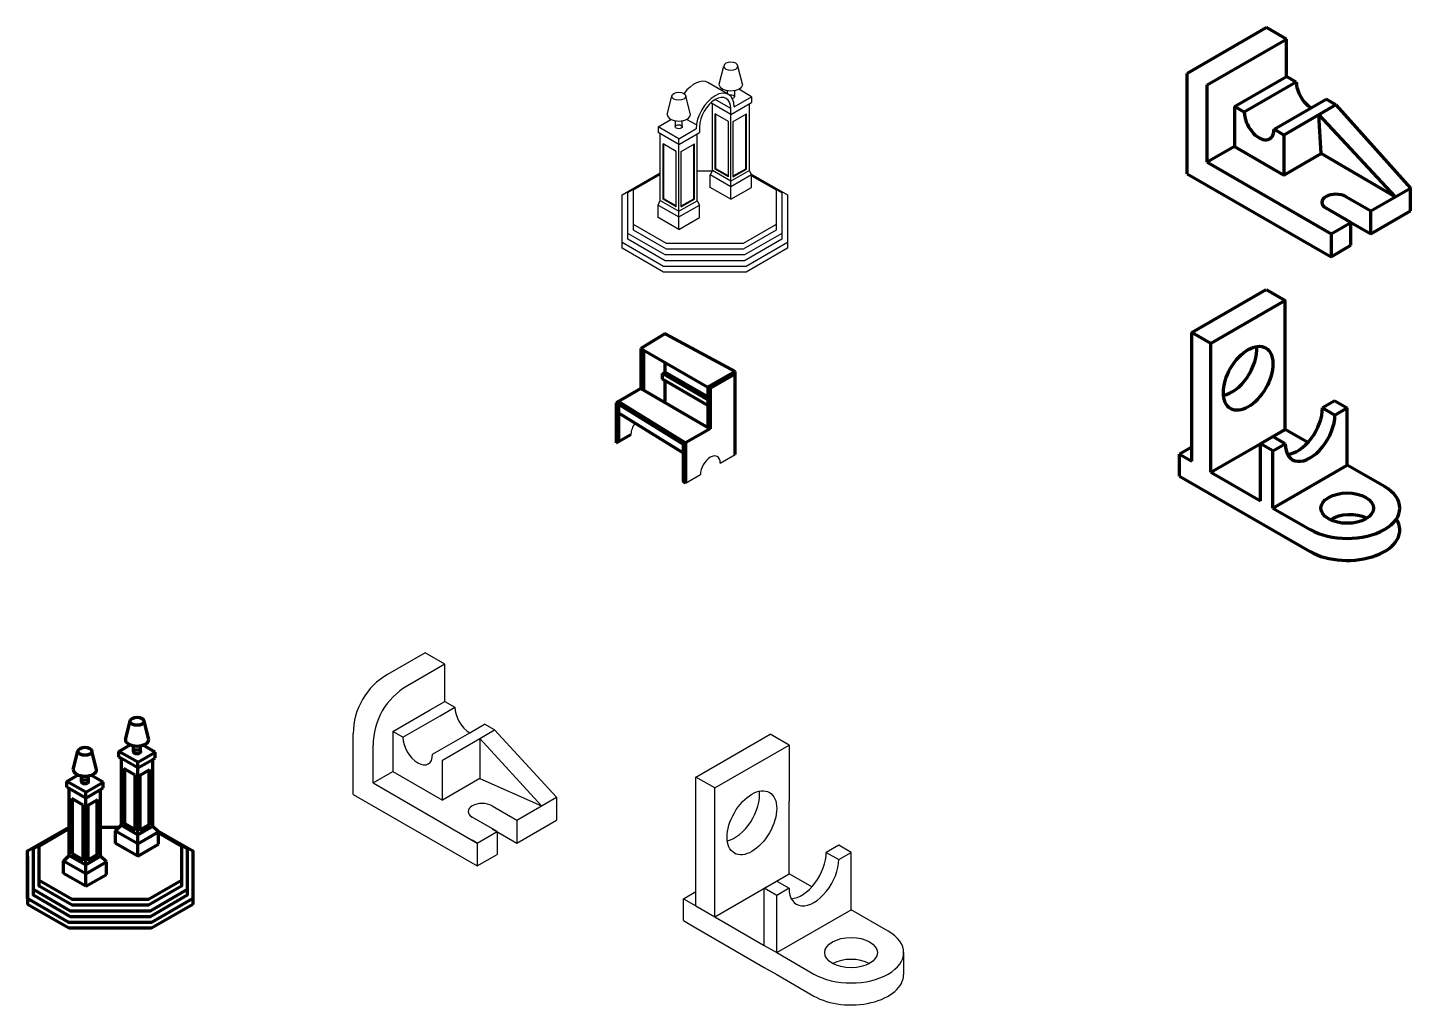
# Model space of a CAD drawing. Header units: inches. Extents: x 934 to 13503, y 40 to 6452.
# Drawn here: x 7264 to 8713, y 1366 to 2392 of the extents above; entities that cross this region are included whole.
import ezdxf

# ---------------------------------------------------------------- set-up
doc = ezdxf.new("R2010")
doc.units = ezdxf.units.IN

msp = doc.modelspace()

# ---------------------------------------------------------------- linework, layer by layer
at = {"lineweight": 80}
for p, q in [((8562.371, 2392.321), (8479.233, 2344.321)), ((8583.156, 2380.321), (8562.371, 2392.321)), ((8500.017, 2332.321), (8583.156, 2380.321)), ((8583.156, 2341.321), (8583.156, 2380.321)), ((8479.233, 2239.321), (8479.233, 2344.321)), ((8528.596, 2309.821), (8583.156, 2341.321)), ((8593.548, 2335.321), (8538.988, 2303.821)), ((8593.548, 2335.321), (8583.156, 2341.321)), ((8500.017, 2251.321), (8500.017, 2332.321)), ((8538.988, 2303.821), (8528.596, 2309.821)), ((8528.596, 2309.821), (8528.596, 2267.821)), ((8570.165, 2285.821), (8624.725, 2317.321)), ((8635.117, 2311.321), (8580.557, 2279.821)), ((8635.117, 2311.321), (8624.725, 2317.321)), ((8635.117, 2311.321), (8713.059, 2224.321)), ((8619.529, 2260.321), (8617.258, 2301.01)), ((8617.258, 2301.01), (8697.261, 2215.199)), ((8580.557, 2279.821), (8570.165, 2285.821)), ((8580.557, 2279.821), (8580.557, 2237.821)), ((8528.596, 2267.821), (8500.017, 2251.321)), ((8528.596, 2267.821), (8580.557, 2237.821)), ((8500.017, 2251.321), (8629.921, 2176.321)), ((8580.557, 2237.821), (8619.529, 2260.321)), ((8697.261, 2215.199), (8619.529, 2260.321)), ((8479.233, 2239.321), (8629.921, 2152.321)), ((8671.49, 2200.321), (8713.059, 2224.321)), ((8713.059, 2200.321), (8713.059, 2224.321)), ((8650.706, 2188.321), (8624.725, 2203.321)), ((8645.509, 2215.321), (8671.49, 2200.321)), ((8645.509, 2191.321), (8671.49, 2176.321)), ((8671.49, 2176.321), (8713.059, 2200.321)), ((8671.49, 2176.321), (8671.49, 2200.321)), ((8629.921, 2176.321), (8650.706, 2188.321)), ((8629.921, 2176.321), (8629.921, 2152.321)), ((8650.706, 2164.321), (8650.706, 2188.321)), ((8629.921, 2152.321), (8650.706, 2164.321)), ((8484.14, 2072.962), (8562.083, 2117.962)), ((8562.083, 2117.962), (8582.001, 2106.462)), ((8582.001, 2106.462), (8504.059, 2061.462)), ((8582.001, 1971.462), (8582.001, 2106.462)), ((8484.14, 1937.962), (8484.14, 2072.962)), ((8504.059, 2061.462), (8484.14, 2072.962)), ((7931.663, 2071.683), (7906.548, 2056.183)), ((7932.529, 2071.183), (7931.663, 2071.683)), ((7932.529, 2071.183), (8005.275, 2032.183)), ((8504.059, 1926.462), (8504.059, 2061.462)), ((7906.548, 2056.183), (7906.548, 2014.183)), ((7906.548, 2056.183), (7979.294, 2014.183)), ((7909.146, 2054.683), (7909.146, 2012.683)), ((7929.345, 2029.882), (7931.683, 2031.533)), ((7976.696, 2002.545), (7929.345, 2029.882)), ((7929.345, 2023.882), (7929.345, 2029.882)), ((7931.697, 2041.664), (7931.683, 2031.533)), ((7976.696, 2005.545), (7931.683, 2031.533)), ((8005.275, 2032.183), (7976.696, 2015.683)), ((8005.275, 2029.183), (7979.294, 2014.183)), ((8005.275, 2029.183), (8005.275, 2032.183)), ((8005.275, 1945.183), (8005.275, 2029.183)), ((7976.696, 1996.545), (7929.345, 2023.882)), ((7931.67, 2022.54), (7931.638, 1999.698)), ((7976.696, 2015.683), (7976.696, 1973.683)), ((7906.548, 2014.183), (7880.567, 1999.183)), ((7883.165, 2000.683), (7883.165, 1958.683)), ((7883.165, 2000.683), (7953.313, 1957.183)), ((7906.548, 2014.183), (7979.294, 1972.183)), ((7979.294, 2014.183), (7979.294, 1972.183)), ((8633.963, 2001.462), (8620.972, 1993.962)), ((8633.963, 2001.462), (8646.953, 1993.962)), ((7880.567, 1999.183), (7880.567, 1957.183)), ((7883.165, 1997.683), (7950.715, 1955.795)), ((7883.165, 1988.683), (7950.715, 1946.795)), ((8620.972, 1993.962), (8633.963, 1986.462)), ((8633.963, 1986.462), (8646.953, 1993.962)), ((8646.953, 1933.962), (8646.953, 1993.962)), ((7979.294, 1972.183), (7953.313, 1957.183)), ((8504.059, 1926.462), (8582.001, 1971.462)), ((8582.001, 1971.462), (8556.02, 1956.462)), ((8605.681, 1957.791), (8582.001, 1971.462)), ((7880.567, 1957.183), (7896.156, 1966.183)), ((7953.313, 1957.183), (7953.313, 1915.183)), ((8582.001, 1956.462), (8569.011, 1963.962)), ((7950.715, 1955.795), (7950.715, 1916.683)), ((8484.14, 1952.962), (8471.15, 1945.462)), ((8471.15, 1945.462), (8484.14, 1937.962)), ((8471.15, 1922.462), (8471.15, 1945.462)), ((8556.02, 1896.462), (8556.02, 1956.462)), ((8569.011, 1948.962), (8556.02, 1956.462)), ((8569.011, 1948.962), (8582.001, 1956.462)), ((8569.011, 1888.962), (8569.011, 1948.962)), ((8569.011, 1888.962), (8646.953, 1933.962)), ((8685.924, 1911.462), (8646.953, 1933.962)), ((7953.313, 1915.183), (7950.715, 1916.683)), ((8471.15, 1922.462), (8607.982, 1843.462)), ((8504.059, 1926.462), (8556.02, 1896.462)), ((8569.011, 1888.962), (8607.982, 1866.462)), ((7366.199, 1646.644), (7371.098, 1665.644)), ((7390.694, 1646.644), (7385.795, 1665.644)), ((7359.368, 1634.123), (7371.189, 1640.948)), ((7374.772, 1633.644), (7374.772, 1639.899)), ((7382.118, 1633.559), (7382.118, 1639.898)), ((7397.395, 1633.24), (7384.706, 1640.566)), ((7311.574, 1615.182), (7316.473, 1634.182)), ((7336.069, 1615.182), (7331.17, 1634.182)), ((7379.146, 1622.704), (7359.368, 1634.123)), ((7359.368, 1628.123), (7359.368, 1634.123)), ((7361.966, 1626.623), (7359.368, 1628.123)), ((7361.966, 1556.623), (7361.966, 1626.623)), ((7379.146, 1616.704), (7361.966, 1626.623)), ((7374.772, 1633.73), (7374.775, 1633.729)), ((7379.146, 1622.704), (7397.395, 1633.24)), ((7379.146, 1616.704), (7394.797, 1625.74)), ((7394.797, 1625.74), (7397.395, 1627.24)), ((7394.797, 1555.74), (7394.797, 1625.74)), ((7397.395, 1627.24), (7397.395, 1633.24)), ((7304.808, 1602.623), (7316.64, 1609.454)), ((7342.835, 1601.74), (7330.081, 1609.104)), ((7376.548, 1609.204), (7364.564, 1616.123)), ((7364.564, 1557.974), (7364.564, 1616.123)), ((7365.43, 1558.474), (7365.43, 1615.623)), ((7376.548, 1551.055), (7376.548, 1609.204)), ((7379.146, 1616.704), (7379.146, 1622.704)), ((7379.146, 1546.704), (7379.146, 1616.704)), ((7381.744, 1609.204), (7391.939, 1615.09)), ((7381.744, 1550.968), (7381.744, 1609.204)), ((7391.274, 1557.47), (7391.073, 1614.59)), ((7392.144, 1556.972), (7391.939, 1615.09)), ((7324.586, 1591.204), (7304.808, 1602.623)), ((7304.808, 1596.623), (7304.808, 1602.623)), ((7307.406, 1595.123), (7304.808, 1596.623)), ((7307.406, 1525.123), (7307.406, 1595.123)), ((7324.586, 1585.204), (7307.406, 1595.123)), ((7320.148, 1602.182), (7320.148, 1608.436)), ((7320.148, 1602.267), (7320.15, 1602.267)), ((7324.586, 1591.204), (7342.835, 1601.74)), ((7327.493, 1602.096), (7327.493, 1608.436)), ((7340.237, 1594.24), (7342.835, 1595.74)), ((7342.835, 1595.74), (7342.835, 1601.74)), ((7321.988, 1577.704), (7310.005, 1584.623)), ((7310.005, 1526.474), (7310.005, 1584.623)), ((7310.871, 1526.974), (7310.871, 1584.123)), ((7324.586, 1585.204), (7340.237, 1594.24)), ((7324.586, 1585.204), (7324.586, 1591.204)), ((7324.586, 1515.204), (7324.586, 1585.204)), ((7327.184, 1577.704), (7337.379, 1583.59)), ((7336.715, 1525.97), (7336.513, 1583.09)), ((7337.584, 1525.472), (7337.379, 1583.59)), ((7340.237, 1524.24), (7340.237, 1594.24)), ((7321.988, 1519.555), (7321.988, 1577.704)), ((7327.184, 1519.468), (7327.184, 1577.704)), ((7355.901, 1550.661), (7361.901, 1556.661)), ((7361.966, 1556.623), (7379.146, 1546.704)), ((7364.564, 1557.974), (7376.548, 1551.055)), ((7365.43, 1558.474), (7376.548, 1552.055)), ((7379.146, 1546.704), (7394.797, 1555.74)), ((7381.744, 1551.968), (7391.274, 1557.47)), ((7381.744, 1550.968), (7392.144, 1556.972)), ((7400.732, 1549.778), (7394.732, 1555.778)), ((7355.901, 1537.661), (7355.901, 1550.661)), ((7379.146, 1537.24), (7355.966, 1550.623)), ((7379.146, 1524.24), (7355.966, 1537.623)), ((7379.146, 1524.24), (7356.031, 1537.586)), ((7379.146, 1537.24), (7400.797, 1549.74)), ((7379.146, 1537.24), (7379.146, 1546.704)), ((7379.146, 1524.24), (7379.146, 1537.24)), ((7379.146, 1524.24), (7400.797, 1536.74)), ((7400.797, 1536.74), (7400.732, 1536.778)), ((7400.797, 1536.74), (7400.797, 1549.74)), ((7263.734, 1523.801), (7263.734, 1473.801)), ((7301.406, 1519.123), (7307.406, 1525.123)), ((7307.406, 1525.123), (7324.586, 1515.204)), ((7310.005, 1526.474), (7321.988, 1519.555)), ((7310.871, 1526.974), (7321.988, 1520.555)), ((7324.586, 1515.204), (7340.237, 1524.24)), ((7327.184, 1520.468), (7336.715, 1525.97)), ((7327.184, 1519.468), (7337.584, 1525.472)), ((7346.237, 1518.24), (7340.237, 1524.24)), ((7436.939, 1523.801), (7436.939, 1473.801)), ((7324.586, 1505.74), (7301.406, 1519.123)), ((7301.406, 1506.123), (7301.406, 1519.123)), ((7324.586, 1505.74), (7346.237, 1518.24)), ((7324.586, 1505.74), (7324.586, 1515.204)), ((7346.237, 1505.24), (7346.237, 1518.24)), ((7324.586, 1492.74), (7301.406, 1506.123)), ((7324.586, 1492.74), (7324.586, 1505.74)), ((7324.586, 1492.74), (7346.237, 1505.24)), ((7307.036, 1448.801), (7263.734, 1473.801)), ((7436.939, 1473.801), (7393.638, 1448.801)), ((7393.638, 1448.801), (7307.036, 1448.801))]:
    msp.add_line(p, q, dxfattribs=at)
at = {"lineweight": 25}
for p, q in [((7988.573, 2332.993), (7993.472, 2351.993)), ((8013.068, 2332.993), (8008.169, 2351.993)), ((7998.451, 2322.388), (7976.8, 2334.888)), ((7934.014, 2301.493), (7938.913, 2320.493)), ((7958.509, 2301.493), (7953.61, 2320.493)), ((7990.885, 2326.757), (7992.604, 2327.75)), ((7997.147, 2323.013), (7997.147, 2326.248)), ((8004.285, 2309.493), (8022.471, 2319.993)), ((8004.495, 2326.248), (8004.495, 2319.993)), ((8022.471, 2319.993), (8009.037, 2327.75)), ((8022.471, 2319.993), (8022.471, 2313.993)), ((8000.821, 2301.493), (7979.813, 2313.622)), ((7981.735, 2242.513), (7981.735, 2312.513)), ((8000.821, 2307.493), (7984.366, 2316.993)), ((8000.821, 2301.493), (8022.471, 2313.993)), ((8000.821, 2212.493), (8000.821, 2307.493)), ((8020.316, 2242.749), (8020.316, 2312.749)), ((7924.611, 2288.493), (7938.045, 2296.25)), ((7942.587, 2294.748), (7942.587, 2288.493)), ((7949.935, 2288.493), (7949.935, 2294.748)), ((7964.707, 2290.343), (7954.478, 2296.25)), ((7998.223, 2293.993), (7984.333, 2302.013)), ((7984.333, 2244.013), (7984.333, 2302.013)), ((7985.199, 2244.513), (7985.199, 2301.513)), ((7998.223, 2235.993), (7998.223, 2293.993)), ((8003.419, 2293.993), (8017.309, 2302.013)), ((8003.419, 2235.993), (8003.419, 2293.993)), ((8016.443, 2244.513), (8016.443, 2301.513)), ((8017.309, 2244.013), (8017.309, 2302.013)), ((7946.261, 2275.993), (7924.611, 2288.493)), ((7924.611, 2288.493), (7924.611, 2282.493)), ((7946.261, 2269.993), (7924.611, 2282.493)), ((7926.765, 2211.249), (7926.765, 2281.249)), ((7946.261, 2275.993), (7964.258, 2286.383)), ((7946.261, 2269.993), (7967.912, 2282.493)), ((7946.261, 2180.993), (7946.261, 2275.993)), ((7964.258, 2286.383), (7964.448, 2286.493)), ((7965.347, 2211.013), (7965.347, 2281.013)), ((7967.912, 2288.493), (7967.912, 2282.493)), ((7943.663, 2262.493), (7929.773, 2270.513)), ((7929.773, 2212.513), (7929.773, 2270.513)), ((7930.639, 2213.013), (7930.639, 2270.013)), ((7943.663, 2204.493), (7943.663, 2262.493)), ((7948.859, 2262.493), (7962.749, 2270.513)), ((7948.859, 2204.493), (7948.859, 2262.493)), ((7961.883, 2213.013), (7961.883, 2270.013)), ((7962.749, 2212.513), (7962.749, 2270.513)), ((7886.938, 2217.171), (7926.765, 2240.166)), ((7981.735, 2242.513), (7979.17, 2237.993)), ((7979.17, 2224.993), (7979.17, 2237.993)), ((8000.821, 2225.493), (7979.17, 2237.993)), ((8000.821, 2231.493), (7981.735, 2242.513)), ((7985.199, 2244.513), (7984.333, 2244.013)), ((7998.223, 2235.993), (7984.333, 2244.013)), ((7998.223, 2236.993), (7985.199, 2244.513)), ((8020.316, 2242.749), (8000.821, 2231.493)), ((8022.471, 2237.993), (8000.821, 2225.493)), ((8003.419, 2236.993), (8016.443, 2244.513)), ((8003.419, 2235.993), (8017.309, 2244.013)), ((8022.471, 2237.993), (8020.316, 2242.749)), ((8021.902, 2239.25), (8060.144, 2217.171)), ((8022.471, 2224.993), (8022.471, 2237.993)), ((8000.821, 2212.493), (7979.17, 2224.993)), ((8000.821, 2212.493), (7979.17, 2224.993)), ((8000.821, 2212.493), (8022.471, 2224.993)), ((8000.821, 2212.493), (8022.471, 2224.993)), ((7886.938, 2161.171), (7886.938, 2211.171)), ((7924.611, 2206.493), (7926.765, 2211.249)), ((7924.611, 2193.493), (7924.611, 2206.493)), ((7924.611, 2206.493), (7946.261, 2193.993)), ((7926.765, 2211.249), (7946.261, 2199.993)), ((7943.663, 2204.493), (7929.773, 2212.513)), ((7943.663, 2205.493), (7930.639, 2213.013)), ((7946.261, 2199.993), (7965.347, 2211.013)), ((7946.261, 2193.993), (7967.912, 2206.493)), ((7948.859, 2205.493), (7961.883, 2213.013)), ((7948.859, 2204.493), (7962.749, 2212.513)), ((7961.883, 2213.013), (7962.749, 2212.513)), ((7965.347, 2211.013), (7967.912, 2206.493)), ((7967.912, 2193.493), (7967.912, 2206.493)), ((8060.144, 2211.171), (8060.144, 2161.171)), ((7946.261, 2180.993), (7924.611, 2193.493)), ((7946.261, 2180.993), (7967.912, 2193.493)), ((7930.24, 2142.171), (7886.938, 2167.171)), ((7930.24, 2136.171), (7886.938, 2161.171)), ((7930.24, 2136.171), (7886.938, 2161.171)), ((8060.144, 2167.171), (8016.842, 2142.171)), ((8060.144, 2161.171), (8016.842, 2136.171)), ((8060.144, 2161.171), (8016.842, 2136.171)), ((8016.842, 2136.171), (7930.24, 2136.171)), ((7989.686, 1936.183), (8005.275, 1945.183)), ((7953.313, 1915.183), (7968.902, 1924.183)), ((7680.394, 1737.486), (7641.05, 1714.771)), ((7701.179, 1725.486), (7661.834, 1702.771)), ((7701.179, 1725.486), (7680.394, 1737.486)), ((7701.179, 1686.486), (7701.179, 1725.486)), ((7685.59, 1677.486), (7701.179, 1686.486)), ((7701.179, 1686.486), (7711.571, 1680.486)), ((7646.619, 1654.986), (7685.59, 1677.486)), ((7657.011, 1648.986), (7695.982, 1671.486)), ((7695.982, 1671.486), (7711.571, 1680.486)), ((7605.05, 1588.986), (7605.05, 1652.417)), ((7657.011, 1648.986), (7646.619, 1654.986)), ((7646.619, 1654.986), (7646.619, 1612.986)), ((7688.188, 1630.986), (7727.159, 1653.486)), ((7727.159, 1653.486), (7742.748, 1662.486)), ((7737.552, 1647.486), (7753.14, 1656.486)), ((7753.14, 1656.486), (7742.748, 1662.486)), ((7818.092, 1585.986), (7753.14, 1656.486)), ((7625.834, 1600.986), (7625.834, 1640.417)), ((7698.581, 1624.986), (7737.552, 1647.486)), ((7737.552, 1647.486), (7737.552, 1605.486)), ((7802.504, 1576.986), (7737.552, 1647.486)), ((7964.012, 1607.23), (8041.954, 1652.23)), ((7983.931, 1595.73), (8061.873, 1640.73)), ((8061.873, 1640.73), (8041.954, 1652.23)), ((8061.873, 1640.73), (8061.873, 1581.73)), ((7379.146, 1622.704), (7385.632, 1626.449)), ((7698.581, 1582.986), (7698.581, 1624.986)), ((7605.05, 1588.986), (7605.05, 1612.986)), ((7625.834, 1600.986), (7646.619, 1612.986)), ((7646.619, 1612.986), (7698.581, 1582.986)), ((7342.835, 1601.74), (7336.496, 1598.081)), ((7625.834, 1600.986), (7734.954, 1537.986)), ((7737.552, 1605.486), (7698.581, 1582.986)), ((7737.552, 1605.486), (7802.504, 1576.986)), ((7964.012, 1472.23), (7964.012, 1607.23)), ((7983.931, 1595.73), (7964.012, 1607.23)), ((7983.931, 1460.73), (7983.931, 1595.73)), ((7605.05, 1588.986), (7734.954, 1513.986)), ((7776.523, 1561.986), (7818.092, 1585.986)), ((7818.092, 1585.986), (7818.092, 1561.986)), ((8061.873, 1505.73), (8061.873, 1581.73)), ((7750.542, 1576.986), (7776.523, 1561.986)), ((7755.738, 1549.986), (7729.757, 1564.986)), ((7750.542, 1552.986), (7776.523, 1537.986)), ((7776.523, 1537.986), (7818.092, 1561.986)), ((7776.523, 1561.986), (7776.523, 1537.986)), ((7734.954, 1537.986), (7729.757, 1540.986)), ((7734.954, 1537.986), (7755.738, 1549.986)), ((7734.954, 1537.986), (7734.954, 1513.986)), ((7755.738, 1549.986), (7755.738, 1525.986)), ((7734.954, 1513.986), (7755.738, 1525.986)), ((8113.834, 1535.73), (8100.844, 1528.23)), ((8100.844, 1528.23), (8113.834, 1520.73)), ((8126.825, 1528.23), (8113.834, 1535.73)), ((8113.834, 1520.73), (8126.825, 1528.23)), ((8126.825, 1468.23), (8126.825, 1528.23)), ((7983.931, 1460.73), (8061.873, 1505.73)), ((8035.892, 1490.73), (8048.882, 1498.23)), ((8048.882, 1498.23), (8061.873, 1490.73)), ((8085.553, 1492.059), (8061.873, 1505.73)), ((7951.022, 1479.73), (7964.012, 1487.23)), ((7951.022, 1479.73), (7964.012, 1472.23)), ((7951.022, 1456.73), (7951.022, 1479.73)), ((8035.892, 1430.73), (8035.892, 1490.73)), ((8048.882, 1483.23), (8035.892, 1490.73)), ((8061.873, 1490.73), (8048.882, 1483.23)), ((8048.882, 1423.23), (8048.882, 1483.23)), ((7964.012, 1472.23), (7983.931, 1460.73)), ((8048.882, 1423.23), (8126.825, 1468.23)), ((8165.796, 1445.73), (8126.825, 1468.23)), ((7951.022, 1456.73), (7964.012, 1449.23)), ((7983.931, 1460.73), (8035.892, 1430.73)), ((7964.012, 1449.23), (7983.931, 1437.73)), ((7983.931, 1437.73), (8035.892, 1407.73)), ((8035.892, 1430.73), (8048.882, 1423.23)), ((8048.882, 1423.23), (8087.854, 1400.73)), ((8181.938, 1423.23), (8181.938, 1400.23)), ((8035.892, 1407.73), (8048.882, 1400.23)), ((8048.882, 1400.23), (8087.854, 1377.73))]:
    msp.add_line(p, q, dxfattribs=at)
for points in [[(8021.902, 2239.25), (8060.144, 2217.171), (8060.144, 2167.171), (8016.842, 2142.171), (7930.24, 2142.171), (7886.938, 2167.171), (7886.938, 2217.171), (7926.765, 2240.166)], [(8022.471, 2237.993), (8054.144, 2219.707), (8054.144, 2176.636), (8015.235, 2154.171), (7931.847, 2154.171), (7892.938, 2176.636), (7892.938, 2219.707), (7926.765, 2239.237)], [(8022.471, 2237.065), (8048.144, 2222.243), (8048.144, 2186.1), (8013.627, 2166.171), (7933.455, 2166.171), (7898.938, 2186.1), (7898.938, 2222.243), (7926.765, 2238.309)], [(7965.347, 2242.171), (7981.541, 2242.171)], [(7965.347, 2242.171), (7981.541, 2242.171)], [(7965.347, 2242.171), (7981.541, 2242.171)], [(8054.144, 2213.707), (8054.144, 2170.636), (8015.235, 2148.171), (7931.847, 2148.171), (7892.938, 2170.636), (7892.938, 2213.707)], [(8048.144, 2216.243), (8048.144, 2180.1), (8013.627, 2160.171), (7933.455, 2160.171), (7898.938, 2180.1), (7898.938, 2216.243)]]:
    msp.add_lwpolyline(points, dxfattribs=at)
at = {"lineweight": 80}
for points in [[(7398.535, 1551.974), (7436.939, 1529.801), (7436.939, 1479.801), (7393.638, 1454.801), (7307.036, 1454.801), (7263.734, 1479.801), (7263.734, 1529.801), (7307.036, 1554.801), (7307.406, 1554.801)], [(7400.732, 1549.778), (7430.939, 1532.337), (7430.939, 1489.265), (7392.03, 1466.801), (7308.643, 1466.801), (7269.734, 1489.265), (7269.734, 1532.337), (7307.406, 1554.087)], [(7400.732, 1548.85), (7424.939, 1534.873), (7424.939, 1498.73), (7390.423, 1478.801), (7310.251, 1478.801), (7275.734, 1498.73), (7275.734, 1534.873), (7307.406, 1553.159)], [(7340.237, 1554.801), (7360.042, 1554.801)], [(7430.939, 1526.337), (7430.939, 1483.265), (7392.03, 1460.801), (7308.643, 1460.801), (7269.734, 1483.265), (7269.734, 1526.337)], [(7424.939, 1528.873), (7424.939, 1492.73), (7390.423, 1472.801), (7310.251, 1472.801), (7275.734, 1492.73), (7275.734, 1528.873)]]:
    msp.add_lwpolyline(points, dxfattribs=at)
at = {"lineweight": 25}
for centre in [(7677.05, 1652.417), (7697.834, 1640.417)]:
    msp.add_arc(centre, 72, 120, 180, dxfattribs=at)
at = {"lineweight": 25, "extrusion": (0, 0, -1)}
msp.add_ellipse((8000.821, 2351.993), major_axis=(7.348, 0), ratio=0.57735027, dxfattribs=at)
at = {"lineweight": 25}
for centre, major_axis, start_param, end_param in [((7962.716, 2310.493), (-14.085, -24.395), 3.14159265, 4.51146443), ((7984.366, 2297.993), (-14.085, -24.395), 2.35619449, 5.49778714), ((7984.366, 2297.993), (-11.635, -20.153), 2.35619449, 5.49778714), ((7946.261, 2301.493), (-12.247, 0), 6.28318531, 9.42477796), ((7906.548, 1972.183), (-7.348, -12.728), 4.57826027, 5.49778714), ((7979.294, 1930.183), (-7.348, -12.728), 2.35619449, 5.49778714), ((7727.159, 1671.486), (11.023, -19.092), 3.92699082, 5.49778714), ((7672.6, 1639.986), (11.023, -19.092), 3.92699082, 7.06858347), ((7740.15, 1570.986), (-14.697, 0), 3.92699082, 7.06858347), ((8004.955, 1573.615), (-18.371, -31.82), 0.47977302, 2.48534958), ((8074.863, 1513.23), (-18.371, -31.82), 6.64455243, 8.6393798), ((8087.854, 1505.73), (-18.371, -31.82), 5.49778714, 8.6393798), ((8126.825, 1423.23), (-55.114, 0), 7.06858347, 10.21017612), ((8126.825, 1400.23), (-27.557, 0), 3.94946752, 5.47531044), ((8126.825, 1400.23), (-55.114, 0), 7.06858347, 9.42477796)]:
    msp.add_ellipse(centre, major_axis=major_axis, ratio=0.57735027, start_param=start_param, end_param=end_param, dxfattribs=at)
at = {"lineweight": 80}
for centre, major_axis, start_param, end_param in [((8609.136, 2326.321), (11.023, -19.092), 10.21017612, 11.78097245), ((8554.577, 2294.821), (11.023, -19.092), 10.21017612, 13.35176878), ((8635.117, 2209.321), (-14.697, 0), 3.92699082, 7.06858347), ((8526.134, 2040.568), (-18.371, -31.82), 6.71598844, 8.73265094), ((8607.982, 1971.462), (-18.371, -31.82), 5.49778714, 8.6393798), ((8594.992, 1978.962), (-18.371, -31.82), 6.64455243, 8.6393798), ((8646.953, 1888.962), (-55.114, 0), 7.06858347, 10.21017612), ((8646.953, 1888.962), (-27.557, 0), 2.356194490192345, 8.639379797371932), ((8646.953, 1865.962), (-55.114, 0), 7.06858347, 9.79455777), ((8649.765, 1866.135), (-27.557, 0), 4.0152595, 5.55152408), ((7378.446, 1665.644), (-7.348, 0), 5.49778714, 11.78097245), ((7323.822, 1634.182), (-7.348, 0), 5.49778714, 11.78097245), ((7378.446, 1646.644), (-12.247, 0), 6.28318531, 9.42477796), ((7378.446, 1633.644), (-3.674, 0), 2.356194490192354, 8.63937979737194), ((7323.822, 1615.182), (-12.247, 0), 6.28318531, 9.42477796), ((7323.822, 1602.182), (-3.674, 0), 2.356194490192354, 8.63937979737194)]:
    msp.add_ellipse(centre, major_axis=major_axis, ratio=0.57735027, start_param=start_param, end_param=end_param, dxfattribs=at)
at = {"lineweight": 25}
for centre, major_axis in [((7946.261, 2320.493), (-7.348, 0)), ((7946.261, 2288.493), (-3.674, 0)), ((8022.902, 1559.23), (-18.371, -31.82)), ((8126.825, 1423.23), (-27.557, 0))]:
    msp.add_ellipse(centre, major_axis=major_axis, ratio=0.57735027, dxfattribs=at)
at = {"lineweight": 25, "extrusion": (0, 0, -1)}
for centre, major_axis, start_param, end_param in [((8000.821, 2332.993), (12.247, 0), 6.28318531, 9.42477796), ((8000.821, 2319.993), (3.674, 0), 4.25865657, 7.39674123)]:
    msp.add_ellipse(centre, major_axis=major_axis, ratio=0.57735027, start_param=start_param, end_param=end_param, dxfattribs=at)
at = {"lineweight": 80}
msp.add_ellipse((8543.03, 2024.962), major_axis=(-18.371, -31.82), ratio=0.57735027, dxfattribs=at)

doc.saveas('drawing.dxf')
